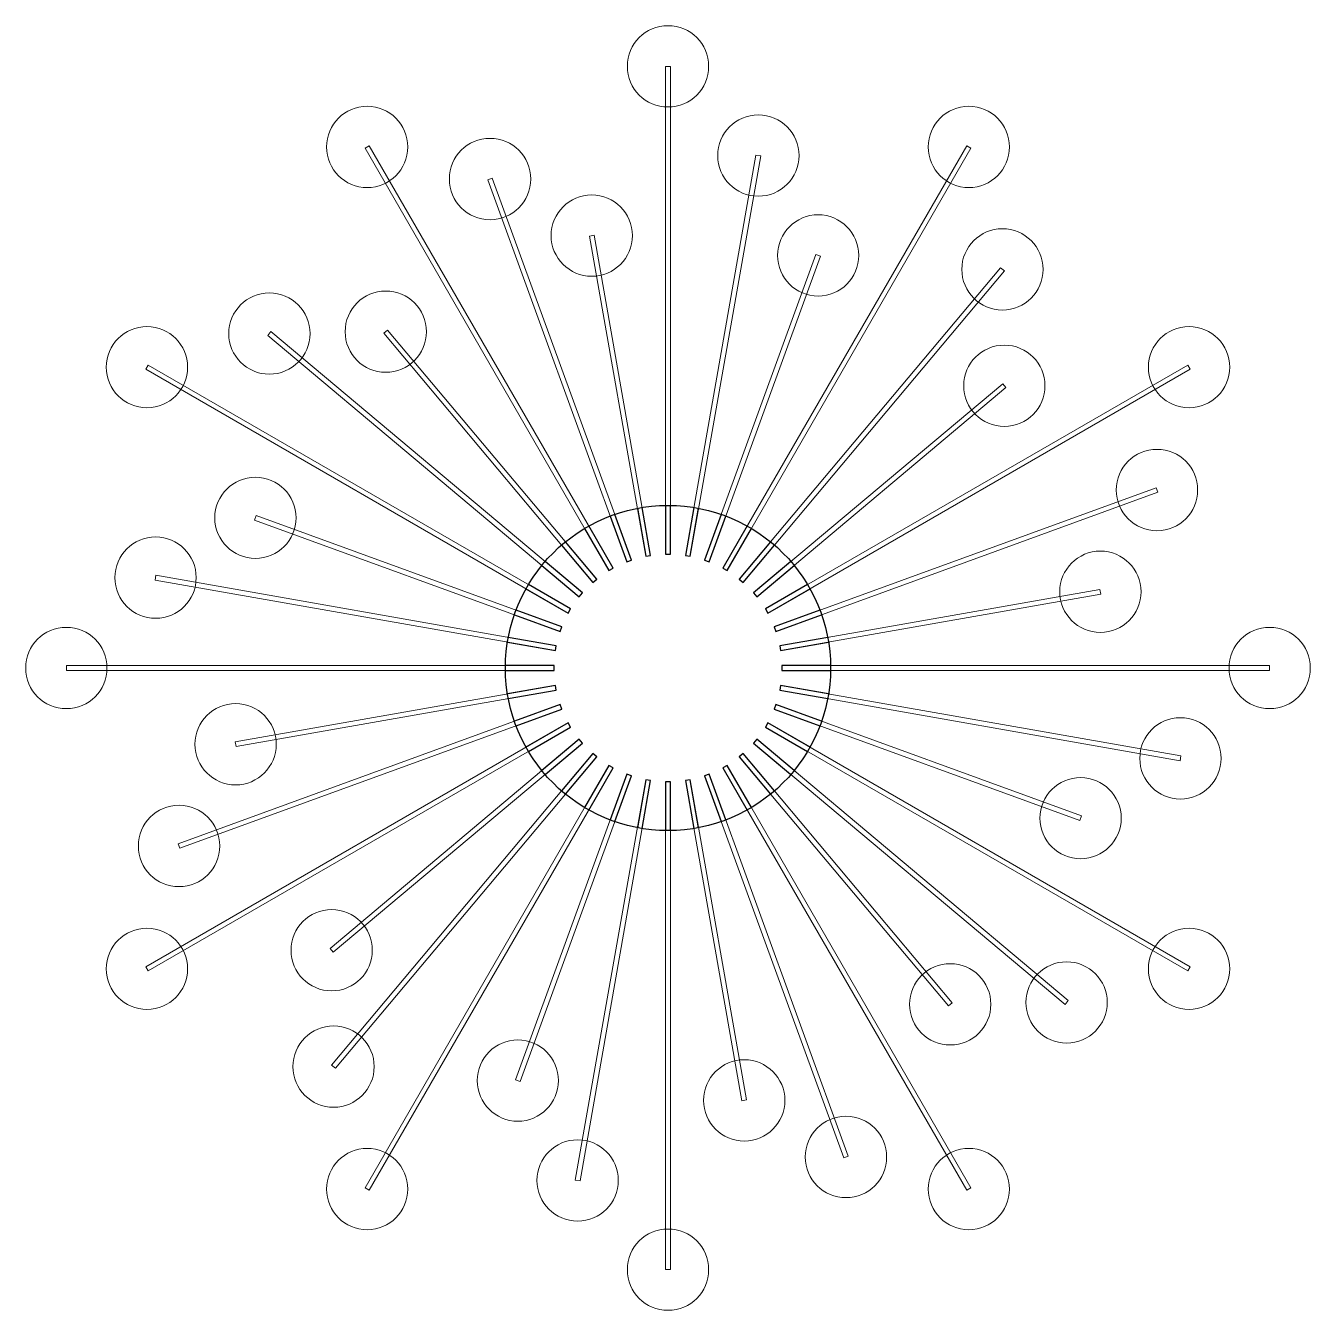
# Model space of a CAD drawing. Header units: millimetres. Extents: x -395 to 395, y -395 to 395.
import ezdxf

# ---------------------------------------------------------------- set-up
doc = ezdxf.new("R2010")
doc.units = ezdxf.units.MM
doc.layers.get('0').update_dxf_attribs({"linetype": 'CONTINUOUS', "lineweight": 25})
doc.layers.add('Rod', color=4, linetype='CONTINUOUS', lineweight=0)

msp = doc.modelspace()

# ---------------------------------------------------------------- linework, layer by layer
for p, q in [((-18.84, 98.21), (-13.63, 68.68)), ((-10.68, 69.2), (-15.89, 98.73)), ((-1.5, 99.99), (-1.5, 70)), ((1.5, 70), (1.5, 99.99)), ((15.89, 98.73), (10.68, 69.2)), ((13.63, 68.68), (18.84, 98.21)), ((-33.7, 61.37), (-48.7, 87.34)), ((-35.61, 93.45), (-25.35, 65.27)), ((-22.53, 66.29), (-32.79, 94.47)), ((32.79, 94.47), (22.53, 66.29)), ((25.35, 65.27), (35.61, 93.45)), ((48.7, 87.34), (33.7, 61.37)), ((-51.29, 85.84), (-36.3, 59.87)), ((36.3, 59.87), (51.29, 85.84)), ((-65.42, 75.63), (-46.14, 52.66)), ((-43.85, 54.59), (-63.12, 77.56)), ((63.12, 77.56), (43.85, 54.59)), ((46.14, 52.66), (65.42, 75.63)), ((-52.66, 46.14), (-75.63, 65.42)), ((-25.35, 65.27), (-22.53, 66.29)), ((-13.63, 68.68), (-10.68, 69.2)), ((-1.5, 70), (1.5, 70)), ((10.68, 69.2), (13.63, 68.68)), ((22.53, 66.29), (25.35, 65.27)), ((75.63, 65.42), (52.66, 46.14)), ((-77.56, 63.12), (-54.59, 43.85)), ((-36.3, 59.87), (-33.7, 61.37)), ((33.7, 61.37), (36.3, 59.87)), ((54.59, 43.85), (77.56, 63.12)), ((-87.34, 48.7), (-61.37, 33.7)), ((-59.87, 36.3), (-85.84, 51.29)), ((-46.14, 52.66), (-43.85, 54.59)), ((43.85, 54.59), (46.14, 52.66)), ((85.84, 51.29), (59.87, 36.3)), ((61.37, 33.7), (87.34, 48.7)), ((-54.59, 43.85), (-52.66, 46.14)), ((52.66, 46.14), (54.59, 43.85)), ((-94.47, 32.79), (-66.29, 22.53)), ((-65.27, 25.35), (-93.45, 35.61)), ((-61.37, 33.7), (-59.87, 36.3)), ((59.87, 36.3), (61.37, 33.7)), ((93.45, 35.61), (65.27, 25.35)), ((66.29, 22.53), (94.47, 32.79)), ((-66.29, 22.53), (-65.27, 25.35)), ((65.27, 25.35), (66.29, 22.53)), ((-98.73, 15.89), (-69.2, 10.68)), ((-68.68, 13.63), (-98.21, 18.84)), ((98.21, 18.84), (68.68, 13.63)), ((69.2, 10.68), (98.73, 15.89)), ((-69.2, 10.68), (-68.68, 13.63)), ((68.68, 13.63), (69.2, 10.68)), ((-70, 1.5), (-99.99, 1.5)), ((-70, -1.5), (-70, 1.5)), ((70, 1.5), (70, -1.5)), ((99.99, 1.5), (70, 1.5)), ((-99.99, -1.5), (-70, -1.5)), ((70, -1.5), (99.99, -1.5)), ((-69.2, -10.68), (-98.73, -15.89)), ((-98.21, -18.84), (-68.68, -13.63)), ((-68.68, -13.63), (-69.2, -10.68)), ((69.2, -10.68), (68.68, -13.63)), ((68.68, -13.63), (98.21, -18.84)), ((98.73, -15.89), (69.2, -10.68)), ((-66.29, -22.53), (-94.47, -32.79)), ((-65.27, -25.35), (-66.29, -22.53)), ((66.29, -22.53), (65.27, -25.35)), ((94.47, -32.79), (66.29, -22.53)), ((-93.45, -35.61), (-65.27, -25.35)), ((65.27, -25.35), (93.45, -35.61)), ((-61.37, -33.7), (-87.34, -48.7)), ((-85.84, -51.29), (-59.87, -36.3)), ((-59.87, -36.3), (-61.37, -33.7)), ((61.37, -33.7), (59.87, -36.3)), ((59.87, -36.3), (85.84, -51.29)), ((87.34, -48.7), (61.37, -33.7)), ((-54.59, -43.85), (-77.56, -63.12)), ((-75.63, -65.42), (-52.66, -46.14)), ((-52.66, -46.14), (-54.59, -43.85)), ((54.59, -43.85), (52.66, -46.14)), ((52.66, -46.14), (75.63, -65.42)), ((77.56, -63.12), (54.59, -43.85)), ((-46.14, -52.66), (-65.42, -75.63)), ((-63.12, -77.56), (-43.85, -54.59)), ((-43.85, -54.59), (-46.14, -52.66)), ((46.14, -52.66), (43.85, -54.59)), ((43.85, -54.59), (63.12, -77.56)), ((65.42, -75.63), (46.14, -52.66)), ((-36.3, -59.87), (-51.29, -85.84)), ((-48.7, -87.34), (-33.7, -61.37)), ((-33.7, -61.37), (-36.3, -59.87)), ((36.3, -59.87), (33.7, -61.37)), ((33.7, -61.37), (48.7, -87.34)), ((51.29, -85.84), (36.3, -59.87)), ((-25.35, -65.27), (-35.61, -93.45)), ((-32.79, -94.47), (-22.53, -66.29)), ((-22.53, -66.29), (-25.35, -65.27)), ((-13.63, -68.68), (-18.84, -98.21)), ((-15.89, -98.73), (-10.68, -69.2)), ((-10.68, -69.2), (-13.63, -68.68)), ((1.5, -70), (-1.5, -70)), ((-1.5, -70), (-1.5, -99.99)), ((1.5, -99.99), (1.5, -70)), ((13.63, -68.68), (10.68, -69.2)), ((10.68, -69.2), (15.89, -98.73)), ((18.84, -98.21), (13.63, -68.68)), ((25.35, -65.27), (22.53, -66.29)), ((22.53, -66.29), (32.79, -94.47)), ((35.61, -93.45), (25.35, -65.27))]:
    msp.add_line(p, q)
msp.add_circle((0, 0), 100)
at = {"layer": 'Rod'}
for points in [[(1.5, 70), (1.5, 370), (-1.5, 370), (-1.5, 70)], [(-33.7, 61.37), (-183.7, 321.18), (-186.3, 319.68), (-36.3, 59.87)], [(36.3, 59.87), (186.3, 319.68), (183.7, 321.18), (33.7, 61.37)], [(13.63, 68.68), (57.04, 314.88), (54.09, 315.4), (10.68, 69.2)], [(-22.53, 66.29), (-108.04, 301.21), (-110.86, 300.19), (-25.35, 65.27)], [(-10.68, 69.2), (-45.41, 266.16), (-48.36, 265.64), (-13.63, 68.68)], [(25.35, 65.27), (93.75, 253.2), (90.94, 254.23), (22.53, 66.29)], [(46.14, 52.66), (206.84, 244.17), (204.54, 246.1), (43.85, 54.59)], [(-52.66, 46.14), (-244.17, 206.84), (-246.1, 204.54), (-54.59, 43.85)], [(-43.85, 54.59), (-172.4, 207.8), (-174.7, 205.87), (-46.14, 52.66)], [(-59.87, 36.3), (-319.68, 186.3), (-321.18, 183.7), (-61.37, 33.7)], [(61.37, 33.7), (321.18, 183.7), (319.68, 186.3), (59.87, 36.3)], [(54.59, 43.85), (207.8, 172.4), (205.87, 174.7), (52.66, 46.14)], [(66.29, 22.53), (301.21, 108.04), (300.19, 110.86), (65.27, 25.35)], [(-65.27, 25.35), (-253.2, 93.75), (-254.23, 90.94), (-66.29, 22.53)], [(-68.68, 13.63), (-314.88, 57.04), (-315.4, 54.09), (-69.2, 10.68)], [(69.2, 10.68), (266.16, 45.41), (265.64, 48.36), (68.68, 13.63)], [(-70, 1.5), (-370, 1.5), (-370, -1.5), (-70, -1.5)], [(70, -1.5), (370, -1.5), (370, 1.5), (70, 1.5)], [(-69.2, -10.68), (-266.16, -45.41), (-265.64, -48.36), (-68.68, -13.63)], [(68.68, -13.63), (314.88, -57.04), (315.4, -54.09), (69.2, -10.68)], [(-66.29, -22.53), (-301.21, -108.04), (-300.19, -110.86), (-65.27, -25.35)], [(65.27, -25.35), (253.2, -93.75), (254.23, -90.94), (66.29, -22.53)], [(-61.37, -33.7), (-321.18, -183.7), (-319.68, -186.3), (-59.87, -36.3)], [(59.87, -36.3), (319.68, -186.3), (321.18, -183.7), (61.37, -33.7)], [(-54.59, -43.85), (-207.8, -172.4), (-205.87, -174.7), (-52.66, -46.14)], [(52.66, -46.14), (244.17, -206.84), (246.1, -204.54), (54.59, -43.85)], [(-46.14, -52.66), (-206.84, -244.17), (-204.54, -246.1), (-43.85, -54.59)], [(43.85, -54.59), (172.4, -207.8), (174.7, -205.87), (46.14, -52.66)], [(-36.3, -59.87), (-186.3, -319.68), (-183.7, -321.18), (-33.7, -61.37)], [(33.7, -61.37), (183.7, -321.18), (186.3, -319.68), (36.3, -59.87)], [(-25.35, -65.27), (-93.75, -253.2), (-90.94, -254.23), (-22.53, -66.29)], [(-13.63, -68.68), (-57.04, -314.88), (-54.09, -315.4), (-10.68, -69.2)], [(-1.5, -70), (-1.5, -370), (1.5, -370), (1.5, -70)], [(10.68, -69.2), (45.41, -266.16), (48.36, -265.64), (13.63, -68.68)], [(22.53, -66.29), (108.04, -301.21), (110.86, -300.19), (25.35, -65.27)]]:
    msp.add_lwpolyline(points, close=True, dxfattribs=at)
for centre in [(0, 370), (-185, 320.43), (55.57, 315.14), (185, 320.43), (-109.45, 300.7), (-46.89, 265.9), (92.35, 253.72), (205.69, 245.13), (-245.13, 205.69), (-173.55, 206.83), (-320.43, 185), (320.43, 185), (206.83, 173.55), (300.7, 109.45), (-253.72, 92.35), (-315.14, 55.57), (265.9, 46.89), (-370, 0), (370, 0), (-265.9, -46.89), (315.14, -55.57), (253.72, -92.35), (-300.7, -109.45), (-206.83, -173.55), (-320.43, -185), (320.43, -185), (245.13, -205.69), (173.55, -206.83), (-205.69, -245.13), (-92.35, -253.72), (46.89, -265.9), (109.45, -300.7), (-55.57, -315.14), (-185, -320.43), (185, -320.43), (0, -370)]:
    msp.add_circle(centre, 25, dxfattribs=at)

doc.saveas('drawing.dxf')
